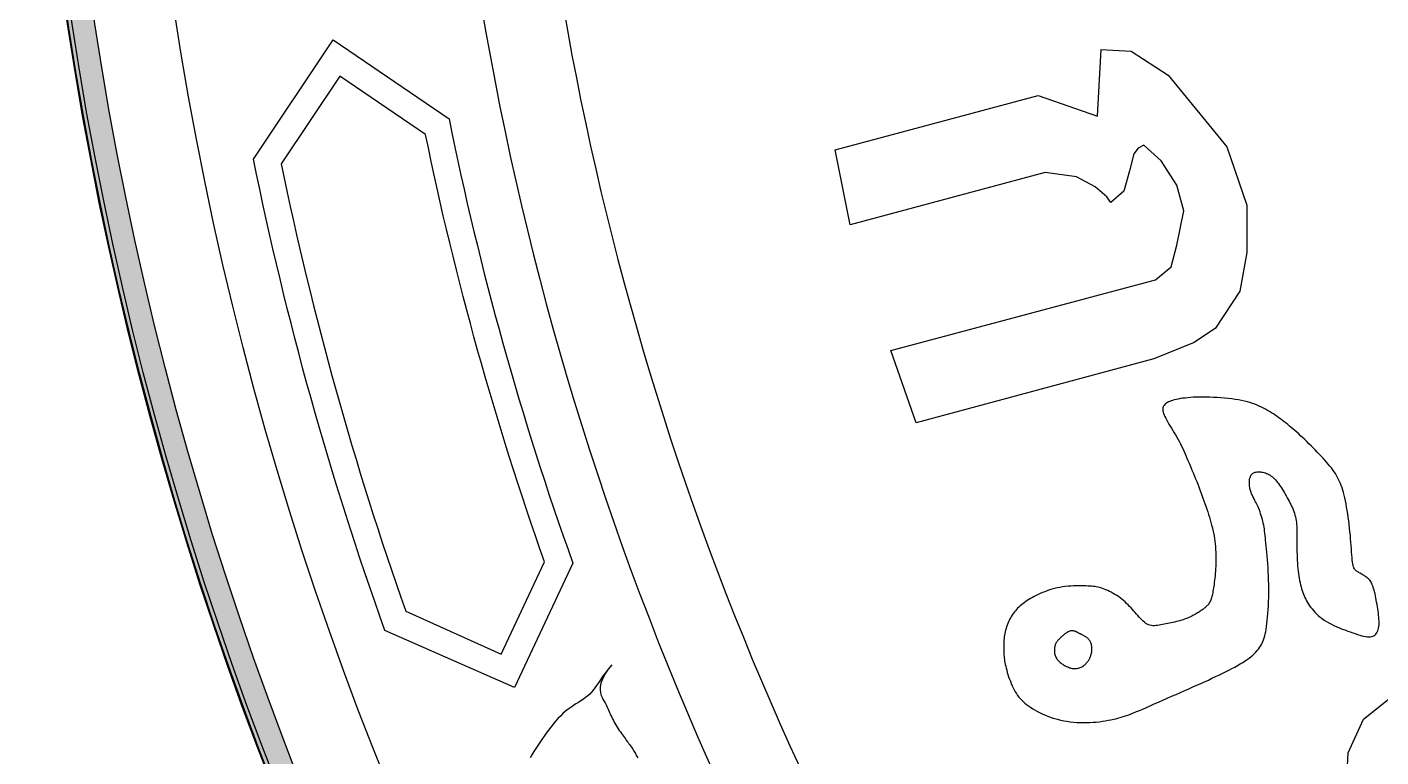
# Model space of a CAD drawing. Header units: feet. Extents: x 0 to 841, y 0 to 594.
# Drawn here: x 637.343 to 642.133, y 127.703 to 130.287 of the extents above; entities that cross this region are included whole.
import ezdxf

# ---------------------------------------------------------------- set-up
doc = ezdxf.new("R2010")
doc.units = ezdxf.units.FT
doc.header["$MEASUREMENT"] = 0
doc.layers.add('LOGO', color=7, linetype='Continuous')

# ---------------------------------------------------------------- blocks, each defined once
blk = doc.blocks.new('YOTA')
h = blk.add_hatch(color=1)
edge = h.paths.add_edge_path()
edge.add_arc((302.886, 246.975), 39.995, 0, 360)
edge = h.paths.add_edge_path(flags=16)
edge.add_arc((302.886, 246.975), 39.7, 0, 360)
at = {"color": 2}
for points in [[(265.432, 239.404), (266.33, 240.749), (267.635, 239.86, 0.036222), (269.031, 234.848), (268.373, 233.448), (266.913, 234.089, -0.036146)], [(267.148, 234.309), (268.223, 233.822), (268.712, 234.863, -0.034551), (267.37, 239.684), (266.405, 240.342), (265.744, 239.35, 0.034551)]]:
    blk.add_lwpolyline(points, format="xyb", close=True, dxfattribs=at)
for points in [[(274.982, 240.64), (275.321, 240.624), (275.74, 240.35), (276.402, 239.545), (276.628, 238.884), (276.628, 238.352), (276.547, 237.917), (276.273, 237.499), (276.031, 237.337), (275.577, 237.151), (272.899, 236.432), (272.616, 237.245), (275.596, 238.045), (275.773, 238.191), (275.837, 238.433), (275.918, 238.82), (275.837, 239.11), (275.66, 239.384), (275.466, 239.561), (275.402, 239.529), (275.353, 239.464), (275.305, 239.271), (275.24, 239.045), (275.095, 238.916), (275.047, 238.981), (274.918, 239.094), (274.708, 239.206), (274.353, 239.255), (272.154, 238.665), (271.988, 239.509), (274.275, 240.123), (274.945, 239.889), (274.986, 240.64)], [(269.469, 233.703), (269.43, 233.654), (269.396, 233.61), (269.366, 233.57), (269.341, 233.533), (269.318, 233.499), (269.297, 233.469), (269.278, 233.441), (269.26, 233.416), (269.24, 233.393), (269.22, 233.371), (269.198, 233.351), (269.174, 233.332), (269.149, 233.314), (269.122, 233.297), (269.094, 233.279), (269.065, 233.261), (269.036, 233.242), (269.007, 233.222), (268.977, 233.201), (268.948, 233.178), (268.919, 233.152), (268.891, 233.125), (268.863, 233.096), (268.836, 233.065), (268.809, 233.033), (268.783, 233), (268.757, 232.966), (268.731, 232.932), (268.707, 232.897), (268.682, 232.862), (268.658, 232.828), (268.635, 232.793), (268.613, 232.758), (268.591, 232.723), (268.57, 232.688), (268.551, 232.652)], [(269.43, 233.654), (269.391, 233.595), (269.364, 233.542), (269.347, 233.496), (269.338, 233.455), (269.337, 233.419), (269.341, 233.387), (269.349, 233.358), (269.36, 233.332), (269.373, 233.308), (269.386, 233.286), (269.398, 233.265), (269.409, 233.244), (269.418, 233.224), (269.427, 233.204), (269.436, 233.185), (269.444, 233.166), (269.452, 233.148), (269.46, 233.129), (269.469, 233.111), (269.477, 233.092), (269.487, 233.074), (269.497, 233.055), (269.508, 233.036), (269.519, 233.017), (269.53, 232.999), (269.542, 232.98), (269.554, 232.962), (269.566, 232.945), (269.577, 232.928), (269.589, 232.912), (269.6, 232.896), (269.611, 232.881), (269.622, 232.866), (269.633, 232.852), (269.643, 232.839), (269.653, 232.825), (269.663, 232.813), (269.672, 232.8), (269.681, 232.787), (269.69, 232.775), (269.698, 232.762), (269.706, 232.75), (269.714, 232.737), (269.721, 232.725), (269.728, 232.713), (269.735, 232.701), (269.742, 232.689), (269.749, 232.677), (269.756, 232.665), (269.763, 232.653)], [(277.757, 232.489), (277.769, 232.709), (277.943, 233.091), (278.221, 233.311)]]:
    blk.add_lwpolyline(points, dxfattribs=at)
for points in [[(275.367, 234.292), (275.352, 234.309), (275.336, 234.327), (275.321, 234.344), (275.305, 234.361), (275.288, 234.378), (275.271, 234.395), (275.254, 234.411), (275.236, 234.427), (275.218, 234.442), (275.199, 234.456), (275.18, 234.471), (275.16, 234.484), (275.14, 234.497), (275.119, 234.508), (275.099, 234.52), (275.078, 234.53), (275.058, 234.54), (275.038, 234.548), (275.019, 234.556), (275, 234.563), (274.982, 234.569), (274.964, 234.574), (274.947, 234.578), (274.93, 234.582), (274.912, 234.584), (274.894, 234.587), (274.875, 234.589), (274.855, 234.59), (274.834, 234.591), (274.811, 234.592), (274.786, 234.593), (274.759, 234.593), (274.731, 234.593), (274.702, 234.593), (274.672, 234.592), (274.642, 234.591), (274.611, 234.588), (274.58, 234.585), (274.549, 234.581), (274.518, 234.576), (274.488, 234.57), (274.459, 234.563), (274.43, 234.555), (274.402, 234.546), (274.375, 234.537), (274.349, 234.527), (274.323, 234.516), (274.298, 234.505), (274.275, 234.494), (274.252, 234.483), (274.23, 234.472), (274.209, 234.461), (274.189, 234.449), (274.17, 234.438), (274.151, 234.427), (274.134, 234.415), (274.117, 234.403), (274.101, 234.391), (274.086, 234.379), (274.071, 234.366), (274.057, 234.353), (274.043, 234.34), (274.031, 234.326), (274.018, 234.312), (274.007, 234.298), (273.996, 234.283), (273.985, 234.268), (273.975, 234.252), (273.965, 234.236), (273.956, 234.22), (273.948, 234.203), (273.94, 234.186), (273.932, 234.168), (273.925, 234.15), (273.919, 234.131), (273.913, 234.113), (273.908, 234.094), (273.903, 234.075), (273.899, 234.056), (273.895, 234.036), (273.892, 234.017), (273.89, 233.998), (273.888, 233.979), (273.887, 233.96), (273.886, 233.941), (273.886, 233.923), (273.886, 233.904), (273.886, 233.886), (273.887, 233.868), (273.887, 233.85), (273.888, 233.833), (273.889, 233.816), (273.891, 233.798), (273.892, 233.781), (273.895, 233.763), (273.897, 233.745), (273.9, 233.726), (273.904, 233.707), (273.909, 233.686), (273.914, 233.664), (273.92, 233.641), (273.927, 233.617), (273.934, 233.593), (273.942, 233.568), (273.951, 233.542), (273.961, 233.517), (273.971, 233.491), (273.981, 233.467), (273.993, 233.443), (274.004, 233.42), (274.017, 233.398), (274.029, 233.377), (274.043, 233.358), (274.057, 233.339), (274.073, 233.321), (274.089, 233.304), (274.106, 233.287), (274.125, 233.271), (274.145, 233.255), (274.167, 233.239), (274.19, 233.223), (274.215, 233.207), (274.241, 233.192), (274.268, 233.176), (274.297, 233.162), (274.327, 233.147), (274.358, 233.134), (274.39, 233.121), (274.423, 233.109), (274.457, 233.098), (274.492, 233.088), (274.527, 233.08), (274.563, 233.072), (274.599, 233.066), (274.636, 233.06), (274.673, 233.056), (274.71, 233.053), (274.747, 233.051), (274.785, 233.05), (274.821, 233.05), (274.858, 233.052), (274.894, 233.054), (274.93, 233.057), (274.964, 233.061), (274.998, 233.066), (275.031, 233.071), (275.063, 233.077), (275.093, 233.083), (275.122, 233.089), (275.149, 233.095), (275.174, 233.102), (275.199, 233.108), (275.222, 233.115), (275.246, 233.123), (275.27, 233.131), (275.295, 233.14), (275.321, 233.15), (275.35, 233.161), (275.381, 233.174), (275.415, 233.188), (275.453, 233.204), (275.494, 233.222), (275.537, 233.241), (275.583, 233.261), (275.631, 233.282), (275.679, 233.303), (275.729, 233.325), (275.779, 233.347), (275.829, 233.369), (275.878, 233.391), (275.926, 233.412), (275.973, 233.433), (276.019, 233.453), (276.064, 233.473), (276.108, 233.493), (276.151, 233.512), (276.193, 233.531), (276.233, 233.55), (276.273, 233.569), (276.312, 233.587), (276.35, 233.605), (276.386, 233.624), (276.422, 233.642), (276.457, 233.659), (276.49, 233.677), (276.521, 233.694), (276.551, 233.712), (276.58, 233.729), (276.606, 233.746), (276.631, 233.763), (276.654, 233.779), (276.675, 233.796), (276.695, 233.812), (276.713, 233.829), (276.729, 233.845), (276.744, 233.862), (276.757, 233.879), (276.77, 233.896), (276.781, 233.913), (276.791, 233.93), (276.8, 233.948), (276.808, 233.966), (276.816, 233.985), (276.822, 234.006), (276.829, 234.028), (276.834, 234.051), (276.839, 234.076), (276.844, 234.104), (276.848, 234.134), (276.852, 234.167), (276.856, 234.202), (276.86, 234.241), (276.863, 234.282), (276.866, 234.325), (276.869, 234.369), (276.871, 234.416), (276.873, 234.463), (276.874, 234.511), (276.874, 234.559), (276.873, 234.608), (276.872, 234.657), (276.87, 234.705), (276.868, 234.752), (276.865, 234.799), (276.862, 234.844), (276.858, 234.888), (276.855, 234.93), (276.851, 234.97), (276.848, 235.008), (276.844, 235.044), (276.841, 235.077), (276.838, 235.107), (276.836, 235.136), (276.833, 235.162), (276.83, 235.187), (276.827, 235.211), (276.824, 235.234), (276.821, 235.256), (276.817, 235.278), (276.812, 235.299), (276.807, 235.321), (276.802, 235.342), (276.795, 235.364), (276.789, 235.385), (276.782, 235.406), (276.775, 235.426), (276.768, 235.446), (276.76, 235.464), (276.753, 235.482), (276.746, 235.499), (276.739, 235.514), (276.732, 235.528), (276.725, 235.541), (276.718, 235.554), (276.712, 235.566), (276.706, 235.577), (276.7, 235.588), (276.695, 235.599), (276.689, 235.61), (276.685, 235.621), (276.68, 235.632), (276.676, 235.644), (276.672, 235.655), (276.668, 235.667), (276.665, 235.679), (276.662, 235.691), (276.66, 235.703), (276.658, 235.715), (276.656, 235.726), (276.655, 235.738), (276.655, 235.749), (276.655, 235.759), (276.655, 235.77), (276.656, 235.78), (276.657, 235.789), (276.658, 235.798), (276.66, 235.807), (276.663, 235.816), (276.666, 235.823), (276.669, 235.831), (276.672, 235.838), (276.676, 235.844), (276.68, 235.85), (276.685, 235.856), (276.69, 235.86), (276.696, 235.865), (276.703, 235.868), (276.711, 235.872), (276.72, 235.874), (276.73, 235.876), (276.741, 235.877), (276.753, 235.878), (276.765, 235.878), (276.779, 235.877), (276.792, 235.875), (276.806, 235.873), (276.821, 235.87), (276.835, 235.866), (276.849, 235.861), (276.863, 235.855), (276.876, 235.848), (276.889, 235.84), (276.902, 235.831), (276.914, 235.822), (276.926, 235.811), (276.937, 235.8), (276.949, 235.788), (276.96, 235.774), (276.971, 235.76), (276.983, 235.746), (276.994, 235.73), (277.005, 235.714), (277.016, 235.697), (277.027, 235.68), (277.038, 235.662), (277.049, 235.643), (277.06, 235.625), (277.071, 235.606), (277.081, 235.587), (277.092, 235.568), (277.102, 235.548), (277.112, 235.529), (277.122, 235.51), (277.131, 235.491), (277.14, 235.471), (277.148, 235.452), (277.156, 235.432), (277.163, 235.412), (277.169, 235.391), (277.174, 235.371), (277.179, 235.35), (277.182, 235.329), (277.185, 235.307), (277.187, 235.284), (277.188, 235.261), (277.189, 235.237), (277.19, 235.212), (277.19, 235.187), (277.19, 235.16), (277.19, 235.132), (277.19, 235.102), (277.19, 235.072), (277.19, 235.041), (277.191, 235.009), (277.191, 234.977), (277.192, 234.944), (277.193, 234.912), (277.194, 234.88), (277.196, 234.849), (277.198, 234.818), (277.201, 234.788), (277.204, 234.759), (277.207, 234.731), (277.211, 234.704), (277.216, 234.678), (277.221, 234.653), (277.226, 234.628), (277.231, 234.605), (277.237, 234.582), (277.243, 234.56), (277.25, 234.539), (277.257, 234.519), (277.264, 234.499), (277.272, 234.479), (277.281, 234.46), (277.29, 234.442), (277.3, 234.423), (277.31, 234.405), (277.322, 234.387), (277.334, 234.369), (277.347, 234.35), (277.361, 234.332), (277.377, 234.313), (277.394, 234.295), (277.411, 234.277), (277.431, 234.259), (277.451, 234.241), (277.474, 234.224), (277.497, 234.207), (277.523, 234.191), (277.55, 234.175), (277.579, 234.16), (277.608, 234.146), (277.639, 234.132), (277.67, 234.119), (277.701, 234.106), (277.732, 234.095), (277.763, 234.083), (277.792, 234.073), (277.821, 234.063), (277.848, 234.054), (277.874, 234.045), (277.898, 234.038), (277.921, 234.031), (277.943, 234.026), (277.963, 234.022), (277.982, 234.019), (278, 234.018), (278.016, 234.018), (278.031, 234.021), (278.045, 234.025), (278.057, 234.031), (278.069, 234.038), (278.079, 234.048), (278.087, 234.059), (278.095, 234.071), (278.101, 234.085), (278.107, 234.1), (278.111, 234.117), (278.114, 234.135), (278.116, 234.154), (278.116, 234.174), (278.116, 234.194), (278.115, 234.216), (278.114, 234.239), (278.111, 234.262), (278.109, 234.285), (278.105, 234.309), (278.102, 234.333), (278.098, 234.358), (278.094, 234.383), (278.089, 234.408), (278.085, 234.432), (278.081, 234.456), (278.076, 234.48), (278.071, 234.502), (278.066, 234.524), (278.061, 234.545), (278.055, 234.564), (278.05, 234.581), (278.044, 234.597), (278.038, 234.612), (278.032, 234.624), (278.026, 234.636), (278.019, 234.647), (278.012, 234.656), (278.004, 234.665), (277.996, 234.673), (277.987, 234.68), (277.978, 234.688), (277.968, 234.695), (277.958, 234.702), (277.947, 234.709), (277.936, 234.715), (277.925, 234.722), (277.914, 234.728), (277.904, 234.734), (277.893, 234.74), (277.883, 234.746), (277.874, 234.752), (277.866, 234.757), (277.858, 234.763), (277.851, 234.769), (277.845, 234.777), (277.839, 234.785), (277.834, 234.795), (277.83, 234.808), (277.825, 234.822), (277.822, 234.84), (277.818, 234.861), (277.815, 234.885), (277.812, 234.912), (277.81, 234.942), (277.807, 234.974), (277.805, 235.009), (277.802, 235.046), (277.799, 235.084), (277.796, 235.123), (277.793, 235.163), (277.789, 235.203), (277.785, 235.244), (277.78, 235.285), (277.775, 235.325), (277.77, 235.365), (277.764, 235.404), (277.758, 235.443), (277.751, 235.48), (277.744, 235.516), (277.738, 235.551), (277.73, 235.584), (277.723, 235.615), (277.716, 235.644), (277.708, 235.671), (277.7, 235.698), (277.691, 235.723), (277.682, 235.747), (277.672, 235.77), (277.661, 235.792), (277.65, 235.814), (277.637, 235.836), (277.624, 235.858), (277.61, 235.879), (277.595, 235.9), (277.579, 235.922), (277.562, 235.943), (277.544, 235.965), (277.525, 235.987), (277.506, 236.009), (277.485, 236.031), (277.464, 236.054), (277.442, 236.077), (277.42, 236.101), (277.397, 236.125), (277.373, 236.149), (277.35, 236.173), (277.326, 236.196), (277.302, 236.219), (277.279, 236.242), (277.255, 236.264), (277.233, 236.285), (277.211, 236.306), (277.189, 236.325), (277.168, 236.344), (277.148, 236.361), (277.127, 236.379), (277.107, 236.395), (277.087, 236.412), (277.068, 236.427), (277.048, 236.443), (277.028, 236.458), (277.008, 236.473), (276.988, 236.488), (276.967, 236.503), (276.946, 236.517), (276.925, 236.531), (276.904, 236.545), (276.882, 236.558), (276.86, 236.572), (276.838, 236.584), (276.815, 236.596), (276.791, 236.608), (276.767, 236.619), (276.743, 236.63), (276.717, 236.64), (276.69, 236.65), (276.662, 236.659), (276.632, 236.667), (276.601, 236.675), (276.568, 236.683), (276.533, 236.689), (276.496, 236.695), (276.457, 236.701), (276.417, 236.706), (276.376, 236.71), (276.335, 236.713), (276.293, 236.716), (276.251, 236.718), (276.21, 236.72), (276.17, 236.721), (276.131, 236.721), (276.093, 236.721), (276.057, 236.72), (276.023, 236.719), (275.991, 236.717), (275.96, 236.714), (275.93, 236.711), (275.903, 236.708), (275.877, 236.704), (275.853, 236.699), (275.83, 236.695), (275.809, 236.69), (275.79, 236.684), (275.773, 236.679), (275.757, 236.673), (275.743, 236.666), (275.731, 236.66), (275.72, 236.653), (275.71, 236.645), (275.701, 236.637), (275.694, 236.628), (275.689, 236.619), (275.684, 236.61), (275.681, 236.599), (275.68, 236.588), (275.679, 236.576), (275.681, 236.564), (275.684, 236.55), (275.688, 236.535), (275.694, 236.518), (275.702, 236.501), (275.712, 236.482), (275.723, 236.461), (275.736, 236.44), (275.749, 236.417), (275.763, 236.394), (275.778, 236.37), (275.793, 236.345), (275.808, 236.32), (275.823, 236.295), (275.838, 236.269), (275.852, 236.244), (275.866, 236.218), (275.879, 236.193), (275.891, 236.167), (275.904, 236.141), (275.916, 236.115), (275.928, 236.088), (275.939, 236.061), (275.951, 236.034), (275.963, 236.006), (275.975, 235.978), (275.987, 235.95), (276, 235.92), (276.012, 235.891), (276.024, 235.861), (276.037, 235.831), (276.049, 235.801), (276.061, 235.77), (276.074, 235.74), (276.086, 235.709), (276.098, 235.677), (276.109, 235.646), (276.121, 235.615), (276.132, 235.583), (276.143, 235.552), (276.154, 235.521), (276.165, 235.49), (276.175, 235.459), (276.185, 235.428), (276.195, 235.398), (276.204, 235.367), (276.213, 235.337), (276.222, 235.308), (276.23, 235.278), (276.238, 235.248), (276.245, 235.219), (276.251, 235.189), (276.257, 235.158), (276.262, 235.128), (276.267, 235.097), (276.27, 235.066), (276.273, 235.034), (276.275, 235.002), (276.277, 234.97), (276.278, 234.939), (276.278, 234.907), (276.278, 234.876), (276.277, 234.845), (276.276, 234.815), (276.275, 234.786), (276.273, 234.758), (276.271, 234.731), (276.269, 234.704), (276.266, 234.679), (276.263, 234.655), (276.26, 234.632), (276.257, 234.609), (276.254, 234.588), (276.251, 234.568), (276.248, 234.55), (276.245, 234.532), (276.242, 234.515), (276.238, 234.499), (276.235, 234.485), (276.231, 234.471), (276.228, 234.458), (276.224, 234.446), (276.22, 234.434), (276.215, 234.424), (276.211, 234.414), (276.206, 234.405), (276.201, 234.396), (276.195, 234.388), (276.189, 234.38), (276.183, 234.373), (276.176, 234.366), (276.169, 234.359), (276.162, 234.352), (276.155, 234.346), (276.147, 234.34), (276.139, 234.333), (276.13, 234.327), (276.121, 234.32), (276.112, 234.314), (276.102, 234.307), (276.092, 234.301), (276.081, 234.294), (276.07, 234.287), (276.058, 234.28), (276.046, 234.273), (276.033, 234.266), (276.019, 234.258), (276.005, 234.251), (275.99, 234.244), (275.974, 234.237), (275.958, 234.229), (275.942, 234.223), (275.924, 234.216), (275.907, 234.21), (275.889, 234.204), (275.87, 234.199), (275.851, 234.194), (275.832, 234.189), (275.812, 234.185), (275.793, 234.181), (275.773, 234.177), (275.753, 234.173), (275.733, 234.169), (275.714, 234.165), (275.694, 234.161), (275.675, 234.157), (275.657, 234.153), (275.638, 234.15), (275.62, 234.147), (275.603, 234.144), (275.585, 234.143), (275.568, 234.143), (275.551, 234.145), (275.535, 234.148), (275.519, 234.153), (275.503, 234.161), (275.487, 234.17), (275.472, 234.182), (275.457, 234.194), (275.442, 234.209), (275.427, 234.224), (275.412, 234.24), (275.397, 234.257), (275.382, 234.274)], [(274.593, 234.062), (274.587, 234.059), (274.582, 234.055), (274.577, 234.051), (274.572, 234.047), (274.566, 234.043), (274.561, 234.038), (274.556, 234.034), (274.55, 234.029), (274.545, 234.024), (274.539, 234.019), (274.533, 234.014), (274.528, 234.009), (274.522, 234.003), (274.516, 233.997), (274.51, 233.991), (274.504, 233.985), (274.498, 233.979), (274.493, 233.972), (274.488, 233.966), (274.483, 233.959), (274.479, 233.952), (274.475, 233.945), (274.471, 233.937), (274.468, 233.93), (274.465, 233.922), (274.463, 233.914), (274.461, 233.905), (274.46, 233.897), (274.459, 233.888), (274.458, 233.878), (274.457, 233.869), (274.457, 233.859), (274.458, 233.849), (274.459, 233.839), (274.46, 233.829), (274.462, 233.819), (274.465, 233.809), (274.469, 233.799), (274.473, 233.789), (274.478, 233.78), (274.484, 233.771), (274.49, 233.762), (274.498, 233.753), (274.506, 233.745), (274.514, 233.737), (274.523, 233.729), (274.533, 233.722), (274.542, 233.715), (274.552, 233.708), (274.562, 233.701), (274.573, 233.695), (274.583, 233.689), (274.594, 233.684), (274.604, 233.679), (274.615, 233.674), (274.626, 233.67), (274.636, 233.667), (274.647, 233.664), (274.658, 233.662), (274.668, 233.66), (274.679, 233.659), (274.689, 233.659), (274.7, 233.66), (274.71, 233.661), (274.72, 233.663), (274.73, 233.665), (274.739, 233.668), (274.749, 233.672), (274.758, 233.676), (274.767, 233.68), (274.776, 233.685), (274.784, 233.691), (274.792, 233.697), (274.8, 233.703), (274.807, 233.71), (274.814, 233.717), (274.821, 233.724), (274.827, 233.731), (274.833, 233.739), (274.838, 233.747), (274.844, 233.754), (274.849, 233.763), (274.853, 233.771), (274.857, 233.779), (274.861, 233.787), (274.865, 233.796), (274.868, 233.804), (274.87, 233.813), (274.873, 233.821), (274.875, 233.83), (274.876, 233.839), (274.878, 233.848), (274.879, 233.856), (274.879, 233.865), (274.88, 233.874), (274.88, 233.882), (274.88, 233.89), (274.879, 233.898), (274.879, 233.906), (274.878, 233.914), (274.877, 233.921), (274.876, 233.927), (274.874, 233.934), (274.873, 233.94), (274.871, 233.946), (274.869, 233.952), (274.866, 233.957), (274.864, 233.963), (274.861, 233.968), (274.858, 233.973), (274.854, 233.978), (274.85, 233.983), (274.846, 233.988), (274.842, 233.993), (274.837, 233.998), (274.832, 234.002), (274.827, 234.007), (274.822, 234.011), (274.816, 234.015), (274.81, 234.019), (274.804, 234.023), (274.798, 234.027), (274.791, 234.03), (274.785, 234.034), (274.779, 234.037), (274.772, 234.04), (274.766, 234.043), (274.76, 234.045), (274.755, 234.048), (274.75, 234.05), (274.745, 234.053), (274.741, 234.055), (274.737, 234.057), (274.733, 234.059), (274.73, 234.061), (274.726, 234.063), (274.723, 234.065), (274.719, 234.067), (274.715, 234.069), (274.711, 234.072), (274.706, 234.074), (274.701, 234.076), (274.695, 234.078), (274.69, 234.08), (274.684, 234.082), (274.677, 234.083), (274.671, 234.084), (274.665, 234.085), (274.659, 234.086), (274.652, 234.086), (274.646, 234.085), (274.64, 234.084), (274.633, 234.082), (274.627, 234.081), (274.621, 234.078), (274.615, 234.076), (274.61, 234.073), (274.604, 234.069), (274.598, 234.066)]]:
    blk.add_lwpolyline(points, close=True, dxfattribs=at)
at = {"color": 1}
for centre, radius in [((302.881, 246.975), 40), ((302.881, 246.975), 40), ((302.886, 246.975), 39.995)]:
    blk.add_circle(centre, radius, dxfattribs=at)
at = {"color": 2}
for radius in [39.7, 38.793]:
    blk.add_circle((302.886, 246.975), radius, dxfattribs=at)
for radius, start, end in [(35.372, 149.7465, 209.1124), (34.464, 151.3972, 207.4207)]:
    blk.add_arc((302.886, 246.975), radius, start, end, dxfattribs=at)

msp = doc.modelspace()

# ---------------------------------------------------------------- linework, layer by layer
at = {"layer": 'LOGO', "color": 1}
msp.add_circle((649.9138, 132.2024), 12.5548, dxfattribs=at)

# ---------------------------------------------------------------- block references
at = {"layer": 'LOGO', "xscale": 0.3139103563735262, "yscale": 0.3139103563735262, "zscale": 0.3139103563735262}
msp.add_blockref('YOTA', (554.8225, 54.668), dxfattribs=at)

doc.saveas('drawing.dxf')
